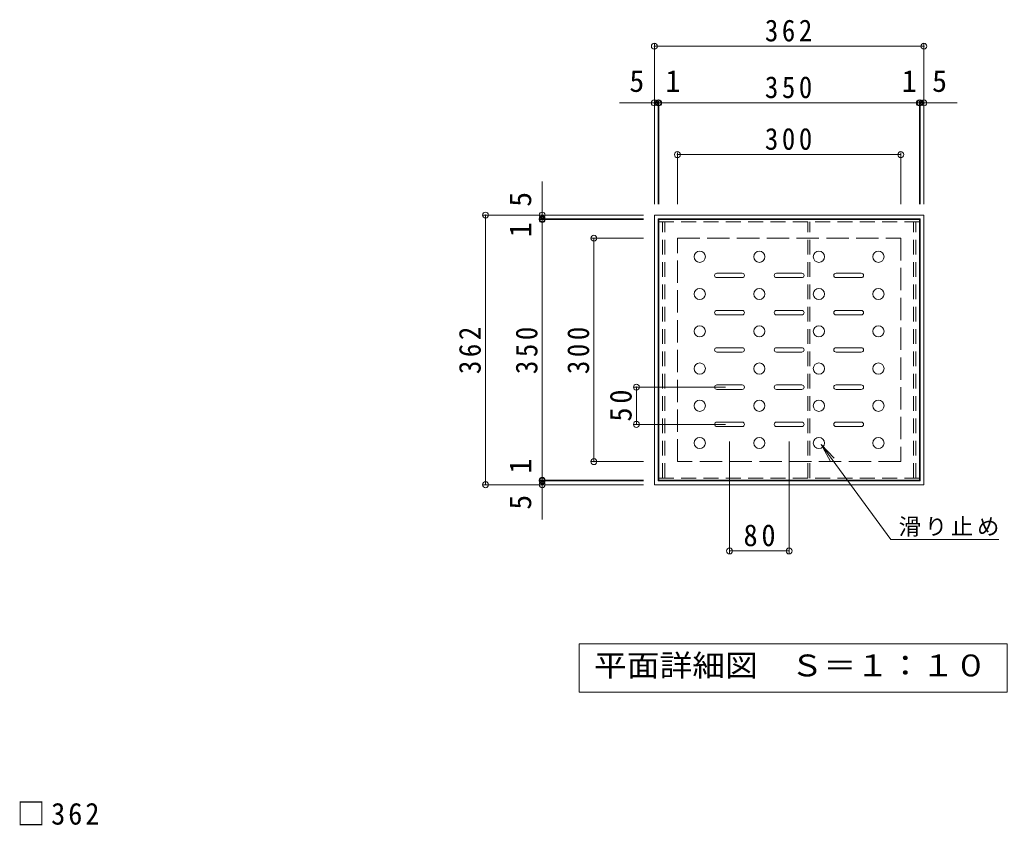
# Model space of a CAD drawing. Units: millimetres, scale not verified. Extents: x -1738 to 1534, y -1356 to 1155.
# Drawn here: x -1428 to -102, y 73 to 1155 of the extents above; entities that cross this region are included whole.
import ezdxf
from ezdxf.enums import TextEntityAlignment as Align

# ---------------------------------------------------------------- set-up
doc = ezdxf.new("R2010")
doc.units = ezdxf.units.MM
doc.header["$LTSCALE"] = 10
doc.header["$PDMODE"] = 32
doc.header["$PDSIZE"] = 8
doc.linetypes.add('DASHED2', pattern=[3, 2, -1])
doc.linetypes.add('DASHED3', pattern=[4, 3, -1])
for name, color, linetype, lineweight in [('C-1', 2, 'Continuous', 9), ('C-4', 7, 'Continuous', 9), ('C-5', 3, 'Continuous', 9), ('D-4', 7, 'Continuous', 9), ('D-5', 7, 'Continuous', 9)]:
    doc.layers.add(name, color=color, linetype=linetype, lineweight=lineweight)
doc.styles.add('ＭＳ ゴシック', font='')
doc.styles.get('ＭＳ ゴシック').set_extended_font_data('MS Gothic')

msp = doc.modelspace()

# ---------------------------------------------------------------- linework, layer by layer
at = {"layer": 'C-1'}
for p, q in [((-213.6, 892.48), (-213.6, 530.48)), ((-570.6, 887.48), (-218.6, 887.48)), ((-218.6, 887.48), (-218.6, 535.48)), ((-213.6, 530.48), (-575.6, 530.48))]:
    msp.add_line(p, q, dxfattribs=at)
for points in [[(-575.6, 530.48), (-575.6, 892.48), (-213.6, 892.48)], [(-218.6, 535.48), (-570.6, 535.48), (-570.6, 887.48)]]:
    msp.add_lwpolyline(points, dxfattribs=at)
at = {"layer": 'C-4'}
for p, q in [((-575.6, 1122.26), (-575.6, 906.99)), ((-213.6, 1119.26), (-575.6, 1119.26)), ((-213.6, 1122.26), (-213.6, 906.99)), ((-575.6, 1043.1), (-622.34, 1043.1)), ((-575.6, 1043.1), (-570.6, 1043.1)), ((-570.6, 1046.1), (-570.6, 906.99)), ((-570.6, 1043.1), (-569.6, 1043.1)), ((-569.6, 1046.1), (-569.6, 906.99)), ((-569.6, 1043.1), (-219.6, 1043.1)), ((-219.6, 1046.1), (-219.6, 906.99)), ((-219.6, 1043.1), (-218.6, 1043.1)), ((-218.6, 1046.1), (-218.6, 906.99)), ((-218.6, 1043.1), (-213.6, 1043.1)), ((-213.6, 1043.1), (-168.71, 1043.1)), ((-544.6, 976.71), (-544.6, 906.99)), ((-544.6, 973.71), (-244.6, 973.71)), ((-244.6, 976.71), (-244.6, 906.99)), ((-726.22, 892.48), (-726.22, 937.38)), ((-805.38, 892.48), (-590.11, 892.48)), ((-802.38, 892.48), (-802.38, 530.48)), ((-726.22, 887.48), (-726.22, 892.48)), ((-729.22, 887.48), (-590.11, 887.48)), ((-729.22, 886.48), (-590.11, 886.48)), ((-726.22, 886.48), (-726.22, 887.48)), ((-726.22, 536.48), (-726.22, 886.48)), ((-659.83, 861.48), (-590.11, 861.48)), ((-656.83, 561.48), (-656.83, 861.48)), ((-602.68, 661.48), (-479.9, 661.48)), ((-599.68, 611.48), (-599.68, 661.48)), ((-602.68, 611.48), (-479.9, 611.48)), ((-474.6, 438.52), (-474.6, 588.48)), ((-394.6, 438.52), (-394.6, 588.48)), ((-659.83, 561.48), (-590.11, 561.48)), ((-729.22, 536.48), (-590.11, 536.48)), ((-729.22, 535.48), (-590.11, 535.48)), ((-726.22, 535.48), (-726.22, 536.48)), ((-726.22, 530.48), (-726.22, 535.48)), ((-805.38, 530.48), (-590.11, 530.48)), ((-726.22, 530.48), (-726.22, 483.75)), ((-474.6, 441.52), (-394.6, 441.52))]:
    msp.add_line(p, q, dxfattribs=at)
for p in [(-575.6, 1119.26), (-213.6, 1119.26), (-575.6, 1043.1), (-570.6, 1043.1), (-569.6, 1043.1), (-219.6, 1043.1), (-218.6, 1043.1), (-213.6, 1043.1), (-544.6, 973.71), (-244.6, 973.71), (-802.38, 892.48), (-726.22, 892.48), (-726.22, 887.48), (-726.22, 886.48), (-656.83, 861.48), (-599.68, 661.48), (-599.68, 611.48), (-656.83, 561.48), (-802.38, 530.48), (-726.22, 536.48), (-726.22, 535.48), (-726.22, 530.48), (-474.6, 441.52), (-394.6, 441.52)]:
    msp.add_point(p, dxfattribs=at)
at = {"layer": 'C-5'}
for p, q in [((-569.6, 536.48), (-569.6, 886.48)), ((-569.6, 886.48), (-219.6, 886.48)), ((-219.6, 886.48), (-219.6, 536.48)), ((-491.6, 814.48), (-457.6, 814.48)), ((-411.6, 814.48), (-377.6, 814.48)), ((-331.6, 814.48), (-297.6, 814.48)), ((-491.6, 808.48), (-457.6, 808.48)), ((-411.6, 808.48), (-377.6, 808.48)), ((-331.6, 808.48), (-297.6, 808.48)), ((-491.6, 764.48), (-457.6, 764.48)), ((-491.6, 758.48), (-457.6, 758.48)), ((-411.6, 764.48), (-377.6, 764.48)), ((-411.6, 758.48), (-377.6, 758.48)), ((-331.6, 764.48), (-297.6, 764.48)), ((-331.6, 758.48), (-297.6, 758.48)), ((-491.6, 714.48), (-457.6, 714.48)), ((-491.6, 708.48), (-457.6, 708.48)), ((-411.6, 714.48), (-377.6, 714.48)), ((-411.6, 708.48), (-377.6, 708.48)), ((-331.6, 714.48), (-297.6, 714.48)), ((-331.6, 708.48), (-297.6, 708.48)), ((-491.6, 664.48), (-457.6, 664.48)), ((-411.6, 664.48), (-377.6, 664.48)), ((-331.6, 664.48), (-297.6, 664.48)), ((-491.6, 658.48), (-457.6, 658.48)), ((-411.6, 658.48), (-377.6, 658.48)), ((-331.6, 658.48), (-297.6, 658.48)), ((-491.6, 614.48), (-457.6, 614.48)), ((-411.6, 614.48), (-377.6, 614.48)), ((-331.6, 614.48), (-297.6, 614.48)), ((-491.6, 608.48), (-457.6, 608.48)), ((-411.6, 608.48), (-377.6, 608.48)), ((-331.6, 608.48), (-297.6, 608.48)), ((-219.6, 536.48), (-569.6, 536.48))]:
    msp.add_line(p, q, dxfattribs=at)
at = {"layer": 'C-5', "linetype": 'DASHED2'}
for p, q in [((-569.6, 883.48), (-219.6, 883.48)), ((-219.6, 539.48), (-569.6, 539.48))]:
    msp.add_line(p, q, dxfattribs=at)
at = {"layer": 'C-5', "color": 6, "linetype": 'DASHED2'}
for p, q in [((-564.6, 539.48), (-564.6, 883.48)), ((-561.6, 539.48), (-561.6, 883.48)), ((-369.6, 539.48), (-369.6, 883.48)), ((-366.6, 539.48), (-366.6, 883.48)), ((-227.6, 539.48), (-227.6, 883.48)), ((-224.6, 539.48), (-224.6, 883.48))]:
    msp.add_line(p, q, dxfattribs=at)
at = {"layer": 'C-5', "color": 2, "linetype": 'DASHED3'}
for p, q in [((-544.6, 561.48), (-544.6, 861.48)), ((-244.6, 561.48), (-544.6, 561.48))]:
    msp.add_line(p, q, dxfattribs=at)
at = {"layer": 'C-5', "color": 7}
for p, q in [((-351.36, 584.37), (-258.19, 456.98)), ((-258.19, 456.98), (-112.78, 456.98)), ((-676.61, 316.86), (-101.61, 316.86)), ((-676.61, 251.86), (-676.61, 316.86))]:
    msp.add_line(p, q, dxfattribs=at)
at = {"layer": 'C-5', "color": 2, "linetype": 'DASHED3'}
msp.add_lwpolyline([(-544.6, 861.48), (-244.6, 861.48), (-244.6, 561.48)], dxfattribs=at)
at = {"layer": 'C-5', "color": 7}
msp.add_lwpolyline([(-101.61, 316.86), (-101.61, 251.86), (-676.61, 251.86)], dxfattribs=at)
at = {"layer": 'C-5'}
for centre in [(-514.6, 836.48), (-434.6, 836.48), (-354.6, 836.48), (-274.6, 836.48), (-514.6, 786.48), (-434.6, 786.48), (-354.6, 786.48), (-274.6, 786.48), (-514.6, 736.48), (-434.6, 736.48), (-354.6, 736.48), (-274.6, 736.48), (-514.6, 686.48), (-434.6, 686.48), (-354.6, 686.48), (-274.6, 686.48), (-514.6, 636.48), (-434.6, 636.48), (-354.6, 636.48), (-274.6, 636.48), (-514.6, 586.48), (-434.6, 586.48), (-354.6, 586.48), (-274.6, 586.48)]:
    msp.add_circle(centre, 7.5, dxfattribs=at)
for centre, start, end in [((-491.6, 811.48), 90, 270), ((-457.6, 811.48), 270, 90), ((-411.6, 811.48), 90, 270), ((-377.6, 811.48), 270, 90), ((-331.6, 811.48), 90, 270), ((-297.6, 811.48), 270, 90), ((-491.6, 761.48), 90, 270), ((-457.6, 761.48), 270, 90), ((-411.6, 761.48), 90, 270), ((-377.6, 761.48), 270, 90), ((-331.6, 761.48), 90, 270), ((-297.6, 761.48), 270, 90), ((-491.6, 711.48), 90, 270), ((-457.6, 711.48), 270, 90), ((-411.6, 711.48), 90, 270), ((-377.6, 711.48), 270, 90), ((-331.6, 711.48), 90, 270), ((-297.6, 711.48), 270, 90), ((-491.6, 661.48), 90, 270), ((-457.6, 661.48), 270, 90), ((-411.6, 661.48), 90, 270), ((-377.6, 661.48), 270, 90), ((-331.6, 661.48), 90, 270), ((-297.6, 661.48), 270, 90), ((-491.6, 611.48), 90, 270), ((-457.6, 611.48), 270, 90), ((-411.6, 611.48), 90, 270), ((-377.6, 611.48), 270, 90), ((-331.6, 611.48), 90, 270), ((-297.6, 611.48), 270, 90)]:
    msp.add_arc(centre, 3, start, end, dxfattribs=at)
at = {"layer": 'D-5'}
for q in [(-339.37, 562.44), (-334.1, 566.29)]:
    msp.add_line((-351.36, 584.37), q, dxfattribs=at)

# ---------------------------------------------------------------- texts
at = {"layer": 'C-4', "color": 2, "style": 'ＭＳ ゴシック'}
for s, p in [('5', (-609.14, 1049.1)), ('1', (-560.58, 1049.1)), ('1', (-243.23, 1049.1)), ('5', (-202.48, 1049.1))]:
    msp.add_text(s, height=29.33, dxfattribs=at).set_placement(p, align=Align.BOTTOM_LEFT)
for s, p in [('5', (-732.22, 903.61)), ('1', (-732.22, 862.86)), ('1', (-732.22, 545.51)), ('5', (-732.22, 496.95))]:
    msp.add_text(s, height=29.33, rotation=90, dxfattribs=at).set_placement(p, align=Align.BOTTOM_LEFT)
at = {"layer": 'C-4', "color": 2, "char_height": 29.33, "attachment_point": 7, "style": 'ＭＳ ゴシック'}
for s, insert in [('\\T1.27;\\W0.9;362', (-427.1, 1125.26)), ('\\T1.27;\\W0.9;350', (-427.1, 1049.1)), ('\\T1.27;\\W0.9;300', (-427.1, 979.71)), ('\\T1.27;\\W0.95;80', (-455.85, 447.52))]:
    msp.add_mtext(s, dxfattribs=dict(at, insert=insert))
at = {"layer": 'C-4', "color": 2, "char_height": 29.33, "attachment_point": 7, "rotation": 90, "style": 'ＭＳ ゴシック'}
for s, insert in [('\\T1.27;\\W0.9;362', (-808.38, 678.98)), ('\\T1.27;\\W0.9;350', (-732.22, 678.98)), ('\\T1.27;\\W0.9;300', (-662.83, 678.98)), ('\\T1.27;\\W0.95;50', (-605.68, 615.23))]:
    msp.add_mtext(s, dxfattribs=dict(at, insert=insert))
at = {"layer": 'C-5', "color": 2, "style": 'ＭＳ ゴシック', "width": 1.1}
msp.add_text('平面詳細図\u3000Ｓ＝１：１０', height=29.33, dxfattribs=at).set_placement((-656.61, 264.36), align=Align.BOTTOM_LEFT)
at = {"layer": 'C-5', "color": 7, "insert": (-247.46, 460.85), "char_height": 21.99, "attachment_point": 7, "style": 'ＭＳ ゴシック'}
msp.add_mtext('\\T1.17;滑り止め', dxfattribs=at)
at = {"layer": 'D-4', "color": 2, "insert": (-1431.78, 73.27), "char_height": 29.33, "attachment_point": 7, "style": 'ＭＳ ゴシック'}
msp.add_mtext('\\T1.21;\\W0.95;□362', dxfattribs=at)

doc.saveas('drawing.dxf')
